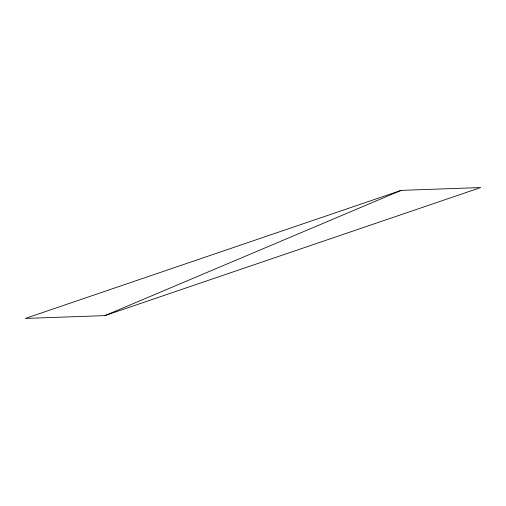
<?xml version="1.0" encoding="UTF-8"?>
<svg xmlns="http://www.w3.org/2000/svg" width="506" height="506" viewBox="0 0 506 506"><rect width="100%" height="100%" fill="white"/><g stroke="black" fill="none" stroke-linecap="round" stroke-linejoin="round"><path stroke-width="0.76" d="M104.856 315.617L401.144 190.382L480.7 187.555L104.856 315.617L25.3 318.445L401.144 190.382"/></g></svg>
